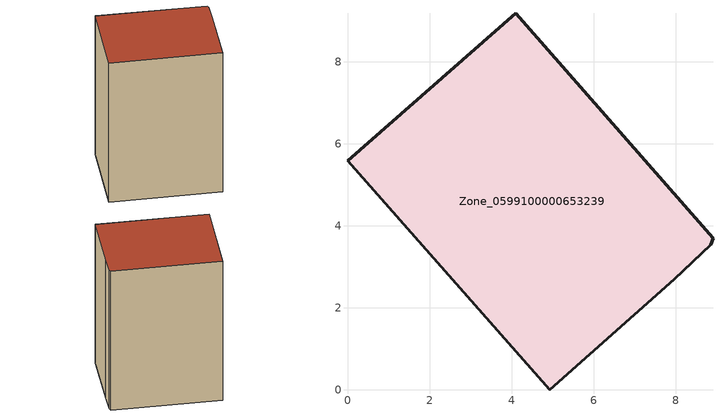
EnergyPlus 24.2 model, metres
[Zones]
Zone_0599100000653239
 floor ground (C_G): 4.1,9.18 8.91,3.69 8.86,3.54 7.97,2.7 4.93,0 0,5.58 z0
 wall outside (C_F): 4.93,0 7.97,2.7 8.86,3.54 8.91,3.69 4.1,9.18 0,5.58 4.93,0 z0:10.88
 roof outside (C_R): 4.1,9.18 0,5.58 4.93,0 7.97,2.7 8.86,3.54 8.91,3.69 z10.88
[BUILDING]
Pand.0599100000653239: North Axis=0; Terrain=City; Loads Convergence Tolerance Value=0.04; Temperature Convergence Tolerance Value=0.4; Solar Distribution=FullExterior; Maximum Number of Warmup Days=25; Minimum Number of Warmup Days=1
[Site:Location]
Rotterdam.The.Hague.AP_ZH_NLD Design_Conditions: Latitude=51.96; Longitude=4.45; Time Zone=1; Elevation=-4.5
[SITE:GROUNDTEMPERATURE:BUILDINGSURFACE]
18, 18, 18, 18, 18, 18, 18, 18, 18, 18, 18, 18
[MATERIAL] Thermal Absorptance=0.9; Solar Absorptance=0.7; Visible Absorptance=0.7
Name | Roughness | Thickness | Conductivity | Density | Specific Heat
G.TI.1946 | MediumSmooth | 0.15 | 1 | 540 | 1210
F.TI.1946 | Rough | 0.3 | 0.857143 | 1920 | 840
R.TI.1946 | MediumRough | 0.2 | 0.1 | 1500 | 1000
[CONSTRUCTION]
C_G: G.TI.1946
C_F: F.TI.1946
C_R: R.TI.1946
[ZONE]
Zone_0599100000653239: Type=1; Multiplier=1; Ceiling Height=Autocalculate; Volume=Autocalculate; Floor Area=autocalculate; Part of Total Floor Area=Yes
[ZONEINFILTRATION:DESIGNFLOWRATE]
Infil_Zone_0599100000653239: Zone or ZoneList or Space or SpaceList=Zone_0599100000653239; Schedule=AlwaysOn; Design Flow Rate Calculation Method=Flow/Area; Flow Rate per Floor Area=0.003; Constant Term Coefficient=1; Temperature Term Coefficient=0; Velocity Term Coefficient=0; Velocity Squared Term Coefficient=0
[HVACTEMPLATE:ZONE:IDEALLOADSAIRSYSTEM]
Zone_0599100000653239: Maximum Heating Supply Air Temperature=50; Minimum Cooling Supply Air Temperature=13; Maximum Heating Supply Air Humidity Ratio=0.0156; Minimum Cooling Supply Air Humidity Ratio=0.0077; Heating Limit=NoLimit; Cooling Limit=NoLimit; Dehumidification Control Type=ConstantSensibleHeatRatio; Cooling Sensible Heat Ratio=0.7; Dehumidification Setpoint=60; Humidification Control Type=None; Humidification Setpoint=30; Outdoor Air Method=None; Outdoor Air Flow Rate per Person=0.00944; Outdoor Air Flow Rate per Zone Floor Area=0; Outdoor Air Flow Rate per Zone=0; Demand Controlled Ventilation Type=None; Outdoor Air Economizer Type=NoEconomizer; Heat Recovery Type=None; Sensible Heat Recovery Effectiveness=0.7; Latent Heat Recovery Effectiveness=0.65
[ZONECONTROL:THERMOSTAT]
ThermostatControl_Zone_0599100000653239: Zone or ZoneList=Zone_0599100000653239; Control Type Schedule=DualSetpointControlType; Control 1=Thermostat_Zone_0599100000653239; Temperature Difference Between Cutout And Setpoint=0
[THERMOSTATSETPOINT:DUALSETPOINT]
Thermostat_Zone_0599100000653239: Heating Setpoint Temperature Schedule=HeatingSetpoint_Zone_0599100000653239; Cooling Setpoint Temperature Schedule=CoolingSetpoint_Zone_0599100000653239
[SCHEDULE:COMPACT]
HeatingSetpoint_Zone_0599100000653239: Through: 12/31, For: AllDays, Until: 24:00, 21
CoolingSetpoint_Zone_0599100000653239: Through: 12/31, For: AllDays, Until: 24:00, 24
DualSetpointControlType: Through: 12/31, For: AllDays, Until: 24:00, 4
AlwaysOn: Through: 12/31, For: AllDays, Until: 24:00, 1
